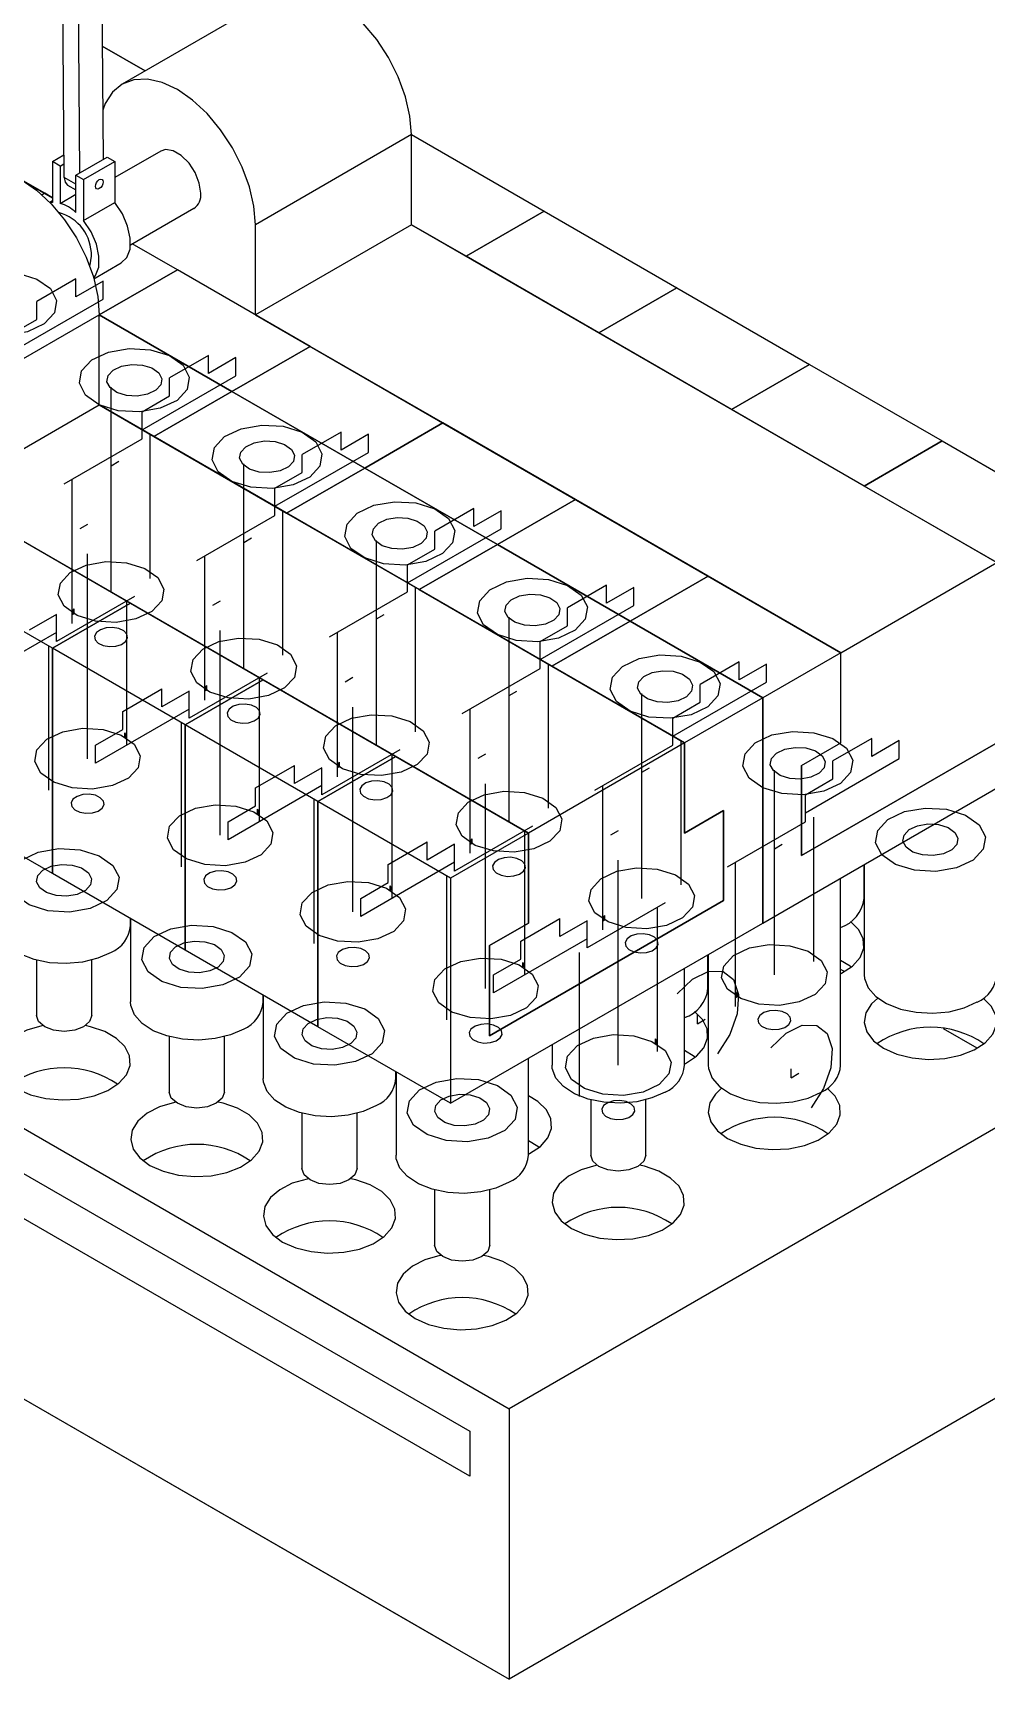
# Model space of a CAD drawing. Header units: millimetres. Extents: x 0 to 1189, y 0 to 841.
# Drawn here: x 1014.6 to 1101, y 435.2 to 584.4 of the extents above; entities that cross this region are included whole.
import ezdxf

# ---------------------------------------------------------------- set-up
doc = ezdxf.new("R2010")
doc.units = ezdxf.units.MM
doc.linetypes.add('CENTERX2', pattern=[20.32, 12.7, -2.54, 2.54, -2.54])

msp = doc.modelspace()

# ---------------------------------------------------------------- linework, layer by layer
at = {"color": 7, "linetype": 'Continuous', "lineweight": 25}
for p, q in [((1017.46, 571.29), (1016.49, 701.37)), ((1020.02, 701.8), (1020.99, 572.93)), ((1018.87, 571.7), (1017.9, 700.55)), ((1036.86, 587.92), (1022.72, 579.76)), ((1020.91, 583.19), (1024.79, 580.95)), ((1024.79, 580.95), (1020.91, 583.19)), ((1048.93, 575.18), (1034.79, 567.01)), ((1048.93, 567.01), (1048.93, 575.18)), ((1048.93, 575.18), (1060.95, 568.24)), ((1016.4, 572.73), (1017.45, 573.33)), ((1016.4, 572.73), (1016.4, 569.03)), ((1017.11, 572.32), (1016.4, 572.73)), ((1018.52, 571.5), (1021.35, 573.14)), ((1019.23, 571.1), (1022.06, 572.73)), ((1021.35, 573.14), (1022.06, 572.73)), ((1026.22, 573.69), (1022.06, 571.29)), ((1022.06, 572.73), (1022.06, 569.03)), ((1017.11, 572.32), (1017.45, 572.52)), ((1017.11, 572.32), (1017.11, 568.95)), ((1018.52, 570.68), (1017.46, 571.29)), ((1018.52, 568.13), (1018.52, 571.5)), ((1018.52, 571.5), (1019.23, 571.1)), ((1013.75, 570.99), (1016.4, 569.46)), ((1015.7, 569.87), (1013.75, 570.99)), ((1015.7, 569.87), (1015.45, 569.73)), ((1015.45, 569.73), (1015.7, 569.87)), ((1016.4, 569.46), (1015.7, 569.87)), ((1017.11, 568.95), (1018.52, 569.77)), ((1017.77, 570.61), (1018.52, 570.18)), ((1019.23, 571.1), (1019.23, 567.39)), ((1016.4, 569.18), (1016.16, 569.04)), ((1016.4, 569.03), (1016.2, 568.99)), ((1019.23, 567.39), (1022.06, 569.03)), ((1023.47, 565.18), (1029.22, 568.5)), ((1034.79, 558.85), (1034.79, 567.01)), ((1048.93, 567.01), (1034.79, 558.85)), ((1048.93, 567.01), (1101.96, 536.4)), ((1053.88, 564.15), (1048.93, 567.01)), ((1060.95, 568.24), (1053.88, 564.15)), ((1053.88, 564.15), (1060.95, 568.24)), ((1060.95, 568.24), (1072.97, 561.3)), ((1027.72, 562.93), (1023.64, 565.28)), ((1065.9, 557.21), (1053.88, 564.15)), ((1020.16, 562.11), (1022.64, 563.55)), ((1020.65, 558.85), (1027.72, 562.93)), ((1027.72, 562.93), (1020.65, 558.85)), ((1039.74, 555.99), (1027.72, 562.93)), ((1065.9, 557.21), (1072.97, 561.3)), ((1072.97, 561.3), (1065.9, 557.21)), ((1072.97, 561.3), (1084.99, 554.36)), ((1006.5, 550.69), (1020.65, 558.85)), ((1020.65, 550.68), (1020.65, 558.85)), ((1032.67, 551.91), (1020.65, 558.85)), ((1020.65, 558.85), (1032.67, 551.91)), ((1034.79, 558.85), (1087.82, 528.23)), ((1077.92, 550.28), (1065.9, 557.21)), ((1039.74, 555.99), (1032.67, 551.91)), ((1032.67, 551.91), (1039.74, 555.99)), ((1051.76, 549.05), (1039.74, 555.99)), ((1084.99, 554.36), (1077.92, 550.28)), ((1077.92, 550.28), (1084.99, 554.36)), ((1084.99, 554.36), (1097.01, 547.42)), ((1025.59, 547.83), (1032.67, 551.91)), ((1032.67, 551.91), (1025.59, 547.83)), ((1044.69, 544.97), (1032.67, 551.91)), ((1032.67, 551.91), (1044.69, 544.97)), ((1006.5, 542.52), (1020.65, 550.68)), ((1073.68, 520.07), (1020.65, 550.68)), ((1020.65, 550.68), (1025.59, 547.83)), ((1044.69, 544.97), (1051.76, 549.05)), ((1051.76, 549.05), (1044.69, 544.97)), ((1063.78, 542.11), (1051.76, 549.05)), ((1089.94, 543.34), (1077.92, 550.28)), ((1025.59, 547.83), (1037.62, 540.89)), ((1097.01, 547.42), (1089.94, 543.34)), ((1089.94, 543.34), (1097.01, 547.42)), ((1097.01, 547.42), (1109.03, 540.48)), ((1044.69, 544.97), (1037.62, 540.89)), ((1037.62, 540.89), (1044.69, 544.97)), ((1056.71, 538.03), (1044.69, 544.97)), ((1044.69, 544.97), (1056.71, 538.03)), ((1101.96, 536.4), (1089.94, 543.34)), ((1059.54, 511.9), (1006.5, 542.52)), ((1063.78, 542.11), (1056.71, 538.03)), ((1056.71, 538.03), (1063.78, 542.11)), ((1075.8, 535.17), (1063.78, 542.11)), ((1037.62, 540.89), (1049.64, 533.95)), ((1011.45, 539.66), (1023.47, 532.72)), ((1049.64, 533.95), (1056.71, 538.03)), ((1056.71, 538.03), (1049.64, 533.95)), ((1068.73, 531.09), (1056.71, 538.03)), ((1056.71, 538.03), (1068.73, 531.09)), ((1016.4, 528.64), (1004.38, 535.58)), ((1087.82, 528.23), (1101.96, 536.4)), ((926.95, 535.26), (1057.77, 459.74)), ((1049.64, 533.95), (1061.66, 527.01)), ((1075.8, 535.17), (1068.73, 531.09)), ((1068.73, 531.09), (1075.8, 535.17)), ((1087.82, 528.23), (1075.8, 535.17)), ((1023.47, 532.72), (1016.4, 528.64)), ((1016.4, 528.64), (1023.47, 532.72)), ((1023.47, 532.72), (1035.49, 525.78)), ((1068.73, 531.09), (1061.66, 527.01)), ((1061.66, 527.01), (1068.73, 531.09)), ((1080.75, 524.15), (1068.73, 531.09)), ((1068.73, 531.09), (1080.75, 524.15)), ((930.49, 529.13), (1054.23, 457.7)), ((1016.4, 528.64), (1016.4, 508.23)), ((1028.42, 521.7), (1016.4, 528.64)), ((1016.4, 508.23), (1016.4, 528.64)), ((1087.82, 528.23), (1080.75, 524.15)), ((1087.82, 520.07), (1087.82, 528.23)), ((1087.82, 520.07), (1087.82, 528.23)), ((1061.66, 527.01), (1073.68, 520.07)), ((1054.23, 453.62), (930.49, 525.05)), ((1028.42, 521.7), (1035.49, 525.78)), ((1035.49, 525.78), (1028.42, 521.7)), ((1035.49, 525.78), (1047.52, 518.84)), ((1080.75, 524.15), (1073.68, 520.07)), ((1080.75, 503.74), (1080.75, 524.15)), ((1080.75, 524.15), (1080.75, 503.74)), ((1084.28, 509.86), (1105.5, 522.11)), ((1105.5, 522.11), (1084.28, 509.86)), ((1028.42, 501.29), (1028.42, 521.7)), ((1040.44, 514.76), (1028.42, 521.7)), ((1028.42, 521.7), (1028.42, 501.29)), ((1073.68, 520.07), (1059.54, 511.9)), ((1073.68, 511.9), (1073.68, 520.07)), ((1073.68, 520.07), (1073.68, 511.9)), ((1080.75, 503.74), (1109.03, 520.07)), ((1084.28, 518.03), (1087.82, 520.07)), ((1084.28, 518.03), (1087.82, 520.07)), ((1047.52, 518.84), (1040.44, 514.76)), ((1040.44, 514.76), (1047.52, 518.84)), ((1047.52, 518.84), (1059.54, 511.9)), ((1084.28, 518.03), (1084.28, 509.86)), ((1084.28, 509.86), (1084.28, 518.03)), ((1016.4, 508.23), (1004.38, 515.17)), ((1040.44, 514.76), (1040.44, 494.35)), ((1052.46, 507.82), (1040.44, 514.76)), ((1040.44, 494.35), (1040.44, 514.76)), ((1077.21, 513.94), (1073.68, 511.9)), ((1073.68, 511.9), (1077.21, 513.94)), ((1077.21, 505.78), (1077.21, 513.94)), ((1077.21, 513.94), (1077.21, 505.78)), ((1059.54, 511.9), (1052.46, 507.82)), ((1059.54, 511.9), (1059.54, 503.74)), ((1059.54, 503.74), (1059.54, 511.9)), ((926.95, 510.76), (1057.77, 435.24)), ((1089.93, 505.98), (1089.93, 509.04)), ((1089.95, 509.05), (1089.95, 499.04)), ((1028.42, 501.29), (1016.4, 508.23)), ((1052.46, 507.82), (1052.46, 487.41)), ((1087.81, 490.88), (1087.81, 507.81)), ((1056, 493.53), (1077.21, 505.78)), ((1077.21, 505.78), (1056, 493.53)), ((1089.95, 506.47), (1089.93, 506.49)), ((1023.46, 503.53), (1023.46, 504.15)), ((1023.48, 504.14), (1023.48, 496.59)), ((1052.46, 487.41), (1080.75, 503.74)), ((1059.54, 503.74), (1056, 501.7)), ((1056, 501.7), (1059.54, 503.74)), ((1040.44, 494.35), (1028.42, 501.29)), ((1056, 501.7), (1056, 493.53)), ((1056, 493.53), (1056, 501.7)), ((1014.96, 500.38), (1014.96, 495.37)), ((1019.96, 495.37), (1019.96, 500.38)), ((1073.67, 490.88), (1073.67, 499.65)), ((1075.79, 497.81), (1075.79, 500.87)), ((1075.81, 500.89), (1075.81, 490.88)), ((1088.17, 499.34), (1087.81, 499.54)), ((1035.48, 496.59), (1035.48, 497.21)), ((1035.5, 497.2), (1035.5, 489.65)), ((1052.46, 487.41), (1040.44, 494.35)), ((1100.19, 492.4), (1097.14, 494.16)), ((1026.98, 493.44), (1026.98, 488.43)), ((1031.98, 488.43), (1031.98, 493.44)), ((1114.34, 492.4), (1057.77, 459.74)), ((1061.67, 492.72), (1061.67, 490.88)), ((1059.53, 482.71), (1059.53, 491.48)), ((1047.5, 489.65), (1047.5, 490.27)), ((1047.53, 490.26), (1047.53, 482.71)), ((1065.17, 487.73), (1065.17, 482.71)), ((1070.17, 482.71), (1070.17, 487.73)), ((1039, 486.5), (1039, 481.49)), ((1044, 481.49), (1044, 486.5)), ((1051.03, 479.56), (1051.03, 474.55)), ((1056.03, 474.55), (1056.03, 479.56)), ((1114.34, 467.9), (1057.77, 435.24)), ((1057.77, 459.74), (1057.77, 435.24)), ((1054.23, 457.7), (1054.23, 453.62))]:
    msp.add_line(p, q, dxfattribs=at)
at = {"color": 7, "linetype": 'Continuous'}
for p, q in [((1018.52, 562.11), (1014.99, 560.07)), ((1018.52, 560.48), (1018.52, 562.11)), ((1021, 561.91), (1018.52, 560.48)), ((1021, 560.27), (1021, 561.91)), ((1012.51, 555.37), (1021, 560.27)), ((1014.99, 558.44), (1014.99, 560.07)), ((1012.51, 557.01), (1014.99, 558.44)), ((1030.54, 555.17), (1027.01, 553.13)), ((1030.54, 553.54), (1030.54, 555.17)), ((1033.02, 554.97), (1030.54, 553.54)), ((1033.02, 553.33), (1033.02, 554.97)), ((1024.53, 548.44), (1033.02, 553.33)), ((1021.71, 533.74), (1021.71, 552.29)), ((1027.01, 551.5), (1027.01, 553.13)), ((1024.53, 550.07), (1027.01, 551.5)), ((1024.53, 548.44), (1024.53, 550.07)), ((1017.46, 543.54), (1024.53, 547.62)), ((1024.53, 547.62), (1024.53, 548.44)), ((1025.24, 548.03), (1025.24, 534.96)), ((1042.57, 548.23), (1039.03, 546.19)), ((1042.57, 546.6), (1042.57, 548.23)), ((1045.04, 548.03), (1042.57, 546.6)), ((1045.04, 546.39), (1045.04, 548.03)), ((1036.55, 541.5), (1045.04, 546.39)), ((1039.03, 544.56), (1039.03, 546.19)), ((1021.71, 545.17), (1022.41, 545.58)), ((1033.73, 526.8), (1033.73, 545.35)), ((1036.55, 543.13), (1039.03, 544.56)), ((1018.17, 543.95), (1018.17, 530.88)), ((1036.55, 541.5), (1036.55, 543.13)), ((1036.55, 540.68), (1036.55, 541.5)), ((1029.48, 536.6), (1036.55, 540.68)), ((1037.26, 541.09), (1037.26, 528.02)), ((1054.59, 541.29), (1051.05, 539.25)), ((1054.59, 539.66), (1054.59, 541.29)), ((1057.06, 541.09), (1054.59, 539.66)), ((1057.06, 539.45), (1057.06, 541.09)), ((1019.58, 539.86), (1018.88, 539.46)), ((1033.73, 538.23), (1034.43, 538.64)), ((1048.58, 534.56), (1057.06, 539.45)), ((1051.05, 537.62), (1051.05, 539.25)), ((1019.58, 518.63), (1019.58, 537.19)), ((1030.19, 537.01), (1030.19, 523.94)), ((1045.75, 519.86), (1045.75, 538.41)), ((1048.58, 536.19), (1051.05, 537.62)), ((1048.58, 534.56), (1048.58, 536.19)), ((1048.58, 533.74), (1048.58, 534.56)), ((1049.28, 534.15), (1049.28, 521.08)), ((1066.61, 534.35), (1063.07, 532.31)), ((1066.61, 532.72), (1066.61, 534.35)), ((1069.08, 534.15), (1066.61, 532.72)), ((1069.08, 532.52), (1069.08, 534.15)), ((1023.83, 533.33), (1016.76, 529.25)), ((1023.12, 532.92), (1023.12, 519.86)), ((1031.61, 532.92), (1030.9, 532.52)), ((1041.5, 529.66), (1048.58, 533.74)), ((1060.6, 527.62), (1069.08, 532.52)), ((1016.76, 531.7), (1014.28, 530.27)), ((1016.76, 530.07), (1016.76, 531.7)), ((1018.33, 532.2), (1018.19, 531.71)), ((1018.19, 531.71), (1018.33, 532.2)), ((1018.19, 531.71), (1018.33, 531.79)), ((1018.33, 531.79), (1018.19, 531.71)), ((1018.33, 531.79), (1018.33, 532.2)), ((1018.33, 532.2), (1018.33, 531.79)), ((1045.75, 531.29), (1046.45, 531.7)), ((1057.77, 512.92), (1057.77, 531.47)), ((1063.07, 530.68), (1063.07, 532.31)), ((1016.76, 530.07), (1008.27, 525.17)), ((1016.76, 529.25), (1016.76, 530.07)), ((1031.61, 511.69), (1031.61, 530.25)), ((1042.21, 530.07), (1042.21, 517)), ((1060.6, 529.25), (1063.07, 530.68)), ((1016.05, 528.84), (1016.05, 515.78)), ((1060.6, 527.62), (1060.6, 529.25)), ((1053.53, 522.72), (1060.6, 526.8)), ((1060.6, 526.8), (1060.6, 527.62)), ((1061.3, 527.21), (1061.3, 514.14)), ((1078.63, 527.41), (1075.09, 525.37)), ((1078.63, 525.78), (1078.63, 527.41)), ((1081.1, 527.21), (1078.63, 525.78)), ((1081.1, 525.58), (1081.1, 527.21)), ((1035.85, 526.39), (1028.78, 522.31)), ((1030.35, 525.26), (1030.21, 524.77)), ((1030.21, 524.77), (1030.35, 525.26)), ((1030.35, 524.85), (1030.35, 525.26)), ((1030.35, 525.26), (1030.35, 524.85)), ((1035.14, 525.98), (1035.14, 512.92)), ((1043.63, 525.98), (1042.92, 525.58)), ((1072.62, 520.68), (1081.1, 525.58)), ((1075.09, 523.74), (1075.09, 525.37)), ((1022.77, 522.92), (1026.3, 524.96)), ((1026.3, 523.33), (1026.3, 524.96)), ((1028.78, 524.76), (1026.3, 523.33)), ((1028.78, 523.13), (1028.78, 524.76)), ((1030.21, 524.77), (1030.35, 524.85)), ((1030.35, 524.85), (1030.21, 524.77)), ((1057.77, 524.35), (1058.48, 524.76)), ((1069.79, 505.98), (1069.79, 524.53)), ((1072.62, 522.31), (1075.09, 523.74)), ((1028.78, 523.13), (1020.29, 518.23)), ((1022.77, 521.29), (1022.77, 522.92)), ((1028.78, 522.31), (1028.78, 523.13)), ((1043.63, 504.76), (1043.63, 523.31)), ((1054.23, 523.13), (1054.23, 510.06)), ((1072.62, 520.68), (1072.62, 522.31)), ((1020.29, 519.86), (1022.77, 521.29)), ((1022.96, 520.99), (1023.1, 520.67)), ((1022.96, 520.59), (1022.96, 520.99)), ((1022.96, 520.99), (1022.96, 520.59)), ((1023.1, 520.67), (1022.96, 520.99)), ((1023.1, 520.67), (1022.96, 520.59)), ((1022.96, 520.59), (1023.1, 520.67)), ((1028.07, 521.9), (1028.07, 508.84)), ((1072.62, 519.86), (1072.62, 520.68)), ((1020.29, 518.23), (1020.29, 519.86)), ((1047.87, 519.45), (1040.8, 515.37)), ((1047.16, 519.04), (1047.16, 505.98)), ((1055.65, 519.05), (1054.94, 518.64)), ((1065.55, 515.78), (1072.62, 519.86)), ((1073.32, 520.27), (1073.32, 507.2)), ((1090.65, 520.47), (1087.11, 518.43)), ((1090.65, 518.84), (1090.65, 520.47)), ((1093.12, 520.27), (1090.65, 518.84)), ((1093.12, 518.64), (1093.12, 520.27)), ((1034.79, 515.98), (1038.32, 518.02)), ((1038.32, 516.39), (1038.32, 518.02)), ((1040.8, 517.82), (1038.32, 516.39)), ((1040.8, 516.19), (1040.8, 517.82)), ((1042.37, 518.32), (1042.23, 517.83)), ((1042.23, 517.83), (1042.37, 518.32)), ((1042.23, 517.83), (1042.37, 517.91)), ((1042.37, 517.91), (1042.23, 517.83)), ((1042.37, 517.91), (1042.37, 518.32)), ((1042.37, 518.32), (1042.37, 517.91)), ((1069.79, 517.41), (1070.5, 517.82)), ((1081.81, 499.04), (1081.81, 517.59)), ((1084.64, 513.74), (1093.12, 518.64)), ((1087.11, 516.8), (1087.11, 518.43)), ((1040.8, 516.19), (1032.31, 511.29)), ((1040.8, 515.37), (1040.8, 516.19)), ((1055.65, 497.82), (1055.65, 516.37)), ((1066.25, 516.19), (1066.25, 503.12)), ((1084.64, 515.37), (1087.11, 516.8)), ((1034.79, 514.35), (1034.79, 515.98)), ((1040.09, 514.96), (1040.09, 501.9)), ((1084.64, 513.74), (1084.64, 515.37)), ((1032.31, 512.92), (1034.79, 514.35)), ((1034.98, 514.05), (1035.13, 513.73)), ((1034.98, 513.65), (1034.98, 514.05)), ((1034.98, 514.05), (1034.98, 513.65)), ((1035.13, 513.73), (1034.98, 514.05)), ((1035.13, 513.73), (1034.98, 513.65)), ((1034.98, 513.65), (1035.13, 513.73)), ((1084.64, 512.92), (1084.64, 513.74)), ((1085.35, 513.33), (1085.35, 500.27)), ((1032.31, 511.29), (1032.31, 512.92)), ((1059.89, 512.51), (1052.82, 508.43)), ((1059.18, 512.11), (1059.18, 499.04)), ((1067.67, 512.11), (1066.96, 511.7)), ((1077.57, 508.84), (1084.64, 512.92)), ((926.95, 510.76), (1052.46, 438.31)), ((1046.81, 509.04), (1050.34, 511.09)), ((1050.34, 509.45), (1050.34, 511.09)), ((1052.82, 510.88), (1050.34, 509.45)), ((1052.82, 509.25), (1052.82, 510.88)), ((1054.39, 511.38), (1054.25, 510.89)), ((1054.25, 510.89), (1054.39, 511.38)), ((1054.25, 510.89), (1054.39, 510.97)), ((1054.39, 510.97), (1054.25, 510.89)), ((1054.39, 510.97), (1054.39, 511.38)), ((1054.39, 511.38), (1054.39, 510.97)), ((1081.81, 510.47), (1082.52, 510.88)), ((1052.82, 509.25), (1044.33, 504.35)), ((1046.81, 507.41), (1046.81, 509.04)), ((1052.82, 508.43), (1052.82, 509.25)), ((1067.67, 490.88), (1067.67, 509.43)), ((1078.27, 509.25), (1078.27, 496.18)), ((1044.33, 505.98), (1046.81, 507.41)), ((1047.01, 507.11), (1047.15, 506.79)), ((1047.01, 506.71), (1047.01, 507.11)), ((1047.01, 507.11), (1047.01, 506.71)), ((1047.15, 506.79), (1047.01, 507.11)), ((1052.11, 508.02), (1052.11, 494.96)), ((1044.33, 504.35), (1044.33, 505.98)), ((1047.15, 506.79), (1047.01, 506.71)), ((1047.01, 506.71), (1047.15, 506.79)), ((1058.83, 502.1), (1062.36, 504.15)), ((1062.36, 502.51), (1062.36, 504.15)), ((1071.91, 505.57), (1064.84, 501.49)), ((1066.41, 504.44), (1066.27, 503.95)), ((1066.27, 503.95), (1066.41, 504.44)), ((1066.41, 504.03), (1066.41, 504.44)), ((1066.41, 504.44), (1066.41, 504.03)), ((1071.2, 505.17), (1071.2, 492.1)), ((1064.84, 503.94), (1062.36, 502.51)), ((1064.84, 502.31), (1064.84, 503.94)), ((1066.27, 503.95), (1066.41, 504.03)), ((1066.41, 504.03), (1066.27, 503.95)), ((1064.84, 502.31), (1056.35, 497.41)), ((1058.83, 500.47), (1058.83, 502.1)), ((1064.84, 501.49), (1064.84, 502.31)), ((1056.35, 499.04), (1058.83, 500.47)), ((1059.03, 500.17), (1059.17, 499.85)), ((1059.03, 499.77), (1059.03, 500.17)), ((1059.03, 500.17), (1059.03, 499.77)), ((1059.17, 499.85), (1059.03, 500.17)), ((1059.17, 499.85), (1059.03, 499.77)), ((1059.03, 499.77), (1059.17, 499.85)), ((1064.13, 501.08), (1064.13, 488.02)), ((1056.35, 497.41), (1056.35, 499.04)), ((1078.43, 497.5), (1078.29, 497.01)), ((1078.29, 497.01), (1078.43, 497.5)), ((1078.29, 497.01), (1078.43, 497.09)), ((1078.43, 497.09), (1078.29, 497.01)), ((1078.43, 497.09), (1078.43, 497.5)), ((1078.43, 497.5), (1078.43, 497.09)), ((1071.05, 493.24), (1071.19, 492.91)), ((1071.05, 492.83), (1071.05, 493.24)), ((1071.05, 493.24), (1071.05, 492.83)), ((1071.19, 492.91), (1071.05, 493.24)), ((1071.19, 492.91), (1071.05, 492.83)), ((1071.05, 492.83), (1071.19, 492.91))]:
    msp.add_line(p, q, dxfattribs=at)
at = {"color": 7, "linetype": 'CENTERX2'}
for p, q in [((1074.84, 494.62), (1074.84, 495.44)), ((1074.84, 494.62), (1075.54, 495.03)), ((1083.32, 489.72), (1083.32, 490.54)), ((1083.32, 489.72), (1084.03, 490.13))]:
    msp.add_line(p, q, dxfattribs=at)
at = {"color": 7, "linetype": 'Continuous', "lineweight": 25, "flags": 128}
for points in [[(1048.93, 575.18), (1048.79, 576.85), (1048.39, 578.61), (1047.74, 580.4), (1046.86, 582.15), (1045.79, 583.78), (1044.56, 585.24), (1043.24, 586.47), (1041.86, 587.42), (1040.48, 588.06), (1039.15, 588.37), (1037.93, 588.32), (1036.86, 587.92)], [(1034.79, 567.01), (1034.65, 568.68), (1034.25, 570.45), (1033.6, 572.24), (1032.72, 573.98), (1031.64, 575.62), (1030.42, 577.08), (1029.1, 578.31), (1027.72, 579.26), (1026.34, 579.9), (1025.01, 580.2), (1023.79, 580.15), (1022.72, 579.76), (1021.84, 579.03), (1021.18, 577.99), (1020.96, 577.39)], [(1029.84, 569.87), (1029.71, 570.78), (1029.34, 571.73), (1028.78, 572.6), (1028.08, 573.29), (1027.35, 573.72), (1026.66, 573.83), (1026.22, 573.69)], [(1008.57, 571.59), (1009.65, 571.99), (1010.87, 572.04), (1012.19, 571.74), (1013.57, 571.1), (1014.95, 570.14), (1016.28, 568.91), (1017.5, 567.45), (1018.57, 565.82), (1019.45, 564.07), (1020.11, 562.28), (1020.51, 560.52), (1020.65, 558.85)], [(1017.46, 571.29), (1017.55, 570.87), (1017.77, 570.61)], [(1020.29, 570.48), (1020.32, 570.66), (1020.4, 570.83), (1020.51, 570.99), (1020.65, 571.1), (1020.78, 571.14), (1020.9, 571.12), (1020.97, 571.03), (1021, 570.89), (1020.97, 570.72), (1020.9, 570.54), (1020.78, 570.39), (1020.65, 570.28), (1020.51, 570.23), (1020.4, 570.25), (1020.32, 570.34), (1020.29, 570.48)], [(1022.64, 563.55), (1023.14, 564.03), (1023.43, 564.81), (1023.45, 565.79), (1023.21, 566.89), (1022.74, 568.01), (1022.06, 569.03)], [(1020.14, 562.18), (1020.31, 562.4), (1020.6, 563.18), (1020.62, 564.16), (1020.39, 565.26), (1019.91, 566.37), (1019.23, 567.39)], [(1019.77, 563.29), (1019.81, 563.39), (1019.94, 564.16)], [(1021.71, 501.08), (1020.52, 500.55), (1019.14, 500.2), (1017.65, 500.07), (1016.15, 500.15), (1014.74, 500.44), (1013.5, 500.93), (1012.5, 501.58), (1011.82, 502.36), (1011.49, 503.2), (1011.46, 503.53)], [(1087.81, 499.14), (1087.9, 499.19), (1088.89, 499.84), (1089.58, 500.61), (1089.9, 501.46), (1089.86, 502.33), (1089.44, 503.16), (1088.71, 503.88)], [(1088.78, 499.74), (1088.67, 499.83), (1087.81, 500.35)], [(1089.95, 499.04), (1089.98, 498.71), (1090.31, 497.87), (1090.99, 497.09), (1091.98, 496.44), (1093.23, 495.95), (1094.64, 495.66), (1096.14, 495.58), (1097.63, 495.71), (1099.01, 496.06), (1100.19, 496.59)], [(1091.18, 496.94), (1090.61, 496.42), (1090.1, 495.6), (1089.95, 494.74), (1090.19, 493.88), (1090.79, 493.08), (1091.71, 492.4)], [(1091.71, 492.4), (1092.9, 491.86), (1094.28, 491.52), (1095.76, 491.38), (1097.26, 491.47), (1098.68, 491.76), (1099.92, 492.25), (1100.91, 492.9), (1101.6, 493.67), (1101.93, 494.52), (1101.88, 495.39), (1101.46, 496.22), (1100.73, 496.94)], [(1019.23, 494.34), (1018.42, 494.03), (1017.46, 493.92), (1016.51, 494.03), (1015.7, 494.34), (1015.15, 494.81), (1014.96, 495.37)], [(1019.96, 495.37), (1019.77, 494.81), (1019.23, 494.34)], [(1033.73, 494.14), (1032.54, 493.61), (1031.16, 493.27), (1029.67, 493.13), (1028.18, 493.21), (1026.76, 493.51), (1025.52, 493.99), (1024.52, 494.64), (1023.84, 495.42), (1023.51, 496.27), (1023.48, 496.59)], [(1073.67, 490.98), (1073.76, 491.02), (1074.75, 491.67), (1075.43, 492.45), (1075.76, 493.3), (1075.72, 494.16), (1075.3, 495), (1074.56, 495.72)], [(1015.53, 494.45), (1015.43, 494.43), (1014.09, 494.04), (1012.96, 493.46), (1012.12, 492.74), (1011.61, 491.93), (1011.47, 491.06), (1011.7, 490.21), (1012.3, 489.41), (1013.22, 488.72)], [(1013.22, 488.72), (1014.41, 488.19), (1015.79, 487.85), (1017.27, 487.71), (1018.77, 487.79), (1020.19, 488.09), (1021.43, 488.57), (1022.43, 489.22), (1023.11, 490), (1023.44, 490.85), (1023.39, 491.71), (1022.97, 492.55), (1022.2, 493.29), (1021.14, 493.91), (1019.85, 494.35), (1019.4, 494.45)], [(1071.91, 488.43), (1070.72, 487.9), (1069.34, 487.55), (1067.86, 487.41), (1066.36, 487.5), (1064.94, 487.79), (1063.7, 488.28), (1062.71, 488.93), (1062.02, 489.7), (1061.69, 490.55), (1061.67, 490.88)], [(1074.64, 491.58), (1074.53, 491.66), (1073.67, 492.18)], [(1075.81, 490.88), (1075.84, 490.55), (1076.16, 489.7), (1076.85, 488.93), (1077.84, 488.28), (1079.09, 487.79), (1080.5, 487.49), (1082, 487.41), (1083.48, 487.55), (1084.86, 487.89), (1086.05, 488.43)], [(1045.75, 487.2), (1044.56, 486.67), (1043.18, 486.33), (1041.69, 486.19), (1040.2, 486.27), (1038.78, 486.57), (1037.54, 487.05), (1036.54, 487.7), (1035.86, 488.48), (1035.53, 489.33), (1035.5, 489.65)], [(1031.25, 487.41), (1030.44, 487.09), (1029.48, 486.98), (1028.53, 487.09), (1027.72, 487.41), (1027.17, 487.87), (1026.98, 488.43)], [(1031.98, 488.43), (1031.79, 487.87), (1031.25, 487.41)], [(1059.53, 482.81), (1059.61, 482.86), (1060.61, 483.51), (1061.29, 484.28), (1061.62, 485.13), (1061.57, 486), (1061.15, 486.83), (1060.39, 487.58), (1059.53, 488.1)], [(1077.03, 488.78), (1076.46, 488.25), (1075.95, 487.44), (1075.81, 486.57), (1076.05, 485.72), (1076.65, 484.92), (1077.57, 484.23)], [(1077.57, 484.23), (1078.76, 483.7), (1080.14, 483.36), (1081.62, 483.22), (1083.12, 483.3), (1084.53, 483.6), (1085.78, 484.08), (1086.77, 484.73), (1087.46, 485.51), (1087.78, 486.36), (1087.74, 487.22), (1087.32, 488.06), (1086.59, 488.78)], [(1027.55, 487.51), (1027.45, 487.49), (1026.11, 487.1), (1024.98, 486.52), (1024.14, 485.8), (1023.63, 484.99), (1023.49, 484.12), (1023.72, 483.27), (1024.32, 482.47), (1025.24, 481.78)], [(1025.24, 481.78), (1026.43, 481.25), (1027.81, 480.91), (1029.3, 480.77), (1030.79, 480.85), (1032.21, 481.15), (1033.45, 481.63), (1034.45, 482.29), (1035.13, 483.06), (1035.46, 483.91), (1035.41, 484.77), (1034.99, 485.61), (1034.22, 486.36), (1033.16, 486.97), (1031.87, 487.41), (1031.42, 487.51)], [(1060.49, 483.42), (1060.39, 483.5), (1059.53, 484.02)], [(1057.77, 480.26), (1056.58, 479.73), (1055.2, 479.39), (1053.71, 479.25), (1052.22, 479.33), (1050.8, 479.63), (1049.56, 480.11), (1048.56, 480.77), (1047.88, 481.54), (1047.55, 482.39), (1047.53, 482.71)], [(1065.73, 481.8), (1065.64, 481.78), (1064.3, 481.38), (1063.17, 480.81), (1062.32, 480.09), (1061.81, 479.27), (1061.67, 478.41), (1061.91, 477.55), (1062.5, 476.75), (1063.43, 476.07)], [(1063.43, 476.07), (1064.61, 475.54), (1065.99, 475.19), (1067.48, 475.06), (1068.98, 475.14), (1070.39, 475.43), (1071.64, 475.92), (1072.63, 476.57), (1073.31, 477.34), (1073.64, 478.19), (1073.59, 479.06), (1073.17, 479.89), (1072.41, 480.64), (1071.35, 481.25), (1070.05, 481.7), (1069.6, 481.8)], [(1069.44, 481.69), (1068.62, 481.38), (1067.67, 481.27), (1066.71, 481.38), (1065.9, 481.69), (1065.36, 482.16), (1065.17, 482.71)], [(1070.17, 482.71), (1069.98, 482.16), (1069.44, 481.69)], [(1039.57, 480.57), (1039.47, 480.55), (1038.13, 480.16), (1037, 479.58), (1036.16, 478.87), (1035.65, 478.05), (1035.51, 477.18), (1035.74, 476.33), (1036.34, 475.53), (1037.26, 474.84)], [(1037.26, 474.84), (1038.45, 474.31), (1039.83, 473.97), (1041.32, 473.83), (1042.81, 473.91), (1044.23, 474.21), (1045.47, 474.69), (1046.47, 475.35), (1047.15, 476.12), (1047.48, 476.97), (1047.43, 477.83), (1047.01, 478.67), (1046.25, 479.42), (1045.18, 480.03), (1043.89, 480.47), (1043.44, 480.57)], [(1043.27, 480.47), (1042.46, 480.15), (1041.5, 480.04), (1040.55, 480.15), (1039.74, 480.47), (1039.2, 480.93), (1039, 481.49)], [(1044, 481.49), (1043.81, 480.93), (1043.27, 480.47)], [(1055.29, 473.53), (1054.48, 473.21), (1053.53, 473.1), (1052.57, 473.21), (1051.76, 473.53), (1051.22, 473.99), (1051.03, 474.55)], [(1056.03, 474.55), (1055.84, 473.99), (1055.29, 473.53)], [(1051.59, 473.63), (1051.49, 473.61), (1050.15, 473.22), (1049.02, 472.64), (1048.18, 471.93), (1047.67, 471.11), (1047.53, 470.24), (1047.76, 469.39), (1048.36, 468.59), (1049.28, 467.9)], [(1049.28, 467.9), (1050.47, 467.37), (1051.85, 467.03), (1053.34, 466.89), (1054.83, 466.97), (1056.25, 467.27), (1057.49, 467.76), (1058.49, 468.41), (1059.17, 469.18), (1059.5, 470.03), (1059.45, 470.9), (1059.03, 471.73), (1058.27, 472.48), (1057.2, 473.09), (1055.91, 473.53), (1055.46, 473.63)]]:
    msp.add_lwpolyline(points, dxfattribs=at)
at = {"color": 7, "linetype": 'Continuous', "flags": 128}
for points in [[(1016.22, 561.22), (1016.78, 560.14), (1016.59, 559.02), (1015.66, 558.03), (1014.15, 557.32), (1012.29, 556.99), (1010.34, 557.1), (1008.63, 557.64), (1007.39, 558.51), (1006.83, 559.59), (1007.02, 560.71), (1007.95, 561.7), (1009.46, 562.41), (1011.33, 562.74), (1013.27, 562.62), (1014.99, 562.09), (1016.22, 561.22)], [(1028.24, 554.28), (1028.8, 553.2), (1028.61, 552.08), (1027.69, 551.09), (1026.17, 550.38), (1024.31, 550.05), (1022.37, 550.16), (1020.65, 550.7), (1019.41, 551.57), (1018.85, 552.65), (1019.05, 553.77), (1019.97, 554.76), (1021.48, 555.47), (1023.35, 555.8), (1025.29, 555.68), (1027.01, 555.15), (1028.24, 554.28)], [(1026.03, 553.6), (1026.32, 553.06), (1026.22, 552.5), (1025.76, 552.01), (1025, 551.65), (1024.07, 551.49), (1023.1, 551.54), (1022.24, 551.81), (1021.62, 552.25), (1021.34, 552.79), (1021.44, 553.35), (1021.9, 553.84), (1022.65, 554.2), (1023.59, 554.36), (1024.56, 554.3), (1025.42, 554.04), (1026.03, 553.6)], [(1026.03, 553.6), (1026.32, 553.06), (1026.22, 552.5), (1025.76, 552.01), (1025, 551.65), (1024.07, 551.49), (1023.1, 551.54), (1022.24, 551.81), (1021.62, 552.25), (1021.34, 552.79), (1021.44, 553.35), (1021.9, 553.84), (1022.65, 554.2), (1023.59, 554.36), (1024.56, 554.3), (1025.42, 554.04), (1026.03, 553.6)], [(1026.03, 553.6), (1026.32, 553.06), (1026.22, 552.5), (1025.76, 552.01), (1025, 551.65), (1024.07, 551.49), (1023.1, 551.54), (1022.24, 551.81), (1021.62, 552.25), (1021.34, 552.79), (1021.44, 553.35), (1021.9, 553.84), (1022.65, 554.2), (1023.59, 554.36), (1024.56, 554.3), (1025.42, 554.04), (1026.03, 553.6)], [(1040.26, 547.34), (1040.82, 546.26), (1040.63, 545.14), (1039.71, 544.15), (1038.2, 543.44), (1036.33, 543.11), (1034.39, 543.22), (1032.67, 543.76), (1031.43, 544.63), (1030.87, 545.71), (1031.07, 546.83), (1031.99, 547.82), (1033.5, 548.53), (1035.37, 548.86), (1037.31, 548.75), (1039.03, 548.21), (1040.26, 547.34)], [(1038.06, 546.66), (1038.34, 546.12), (1038.24, 545.56), (1037.78, 545.07), (1037.02, 544.71), (1036.09, 544.55), (1035.12, 544.6), (1034.26, 544.87), (1033.64, 545.31), (1033.36, 545.85), (1033.46, 546.41), (1033.92, 546.9), (1034.67, 547.26), (1035.61, 547.42), (1036.58, 547.36), (1037.44, 547.1), (1038.06, 546.66)], [(1038.06, 546.66), (1038.34, 546.12), (1038.24, 545.56), (1037.78, 545.07), (1037.02, 544.71), (1036.09, 544.55), (1035.12, 544.6), (1034.26, 544.87), (1033.64, 545.31), (1033.36, 545.85), (1033.46, 546.41), (1033.92, 546.9), (1034.67, 547.26), (1035.61, 547.42), (1036.58, 547.36), (1037.44, 547.1), (1038.06, 546.66)], [(1038.06, 546.66), (1038.34, 546.12), (1038.24, 545.56), (1037.78, 545.07), (1037.02, 544.71), (1036.09, 544.55), (1035.12, 544.6), (1034.26, 544.87), (1033.64, 545.31), (1033.36, 545.85), (1033.46, 546.41), (1033.92, 546.9), (1034.67, 547.26), (1035.61, 547.42), (1036.58, 547.36), (1037.44, 547.1), (1038.06, 546.66)], [(1052.28, 540.4), (1052.85, 539.32), (1052.65, 538.2), (1051.73, 537.21), (1050.22, 536.5), (1048.35, 536.17), (1046.41, 536.28), (1044.69, 536.82), (1043.45, 537.69), (1042.89, 538.77), (1043.09, 539.89), (1044.01, 540.88), (1045.52, 541.59), (1047.39, 541.92), (1049.33, 541.81), (1051.05, 541.27), (1052.28, 540.4)], [(1050.08, 539.72), (1050.36, 539.18), (1050.26, 538.62), (1049.8, 538.13), (1049.04, 537.77), (1048.11, 537.61), (1047.14, 537.67), (1046.28, 537.93), (1045.66, 538.37), (1045.38, 538.91), (1045.48, 539.47), (1045.94, 539.96), (1046.69, 540.32), (1047.63, 540.48), (1048.6, 540.43), (1049.46, 540.16), (1050.08, 539.72)], [(1050.08, 539.72), (1050.36, 539.18), (1050.26, 538.62), (1049.8, 538.13), (1049.04, 537.77), (1048.11, 537.61), (1047.14, 537.67), (1046.28, 537.93), (1045.66, 538.37), (1045.38, 538.91), (1045.48, 539.47), (1045.94, 539.96), (1046.69, 540.32), (1047.63, 540.48), (1048.6, 540.43), (1049.46, 540.16), (1050.08, 539.72)], [(1050.08, 539.72), (1050.36, 539.18), (1050.26, 538.62), (1049.8, 538.13), (1049.04, 537.77), (1048.11, 537.61), (1047.14, 537.67), (1046.28, 537.93), (1045.66, 538.37), (1045.38, 538.91), (1045.48, 539.47), (1045.94, 539.96), (1046.69, 540.32), (1047.63, 540.48), (1048.6, 540.43), (1049.46, 540.16), (1050.08, 539.72)], [(1025.94, 535.04), (1026.48, 534), (1026.3, 532.93), (1025.41, 531.98), (1023.96, 531.29), (1022.17, 530.98), (1020.3, 531.09), (1018.65, 531.6), (1017.47, 532.44), (1016.93, 533.47), (1017.12, 534.55), (1018, 535.5), (1019.45, 536.18), (1021.25, 536.5), (1023.11, 536.39), (1024.76, 535.88), (1025.94, 535.04)], [(1064.3, 533.46), (1064.87, 532.38), (1064.67, 531.26), (1063.75, 530.27), (1062.24, 529.56), (1060.37, 529.23), (1058.43, 529.35), (1056.71, 529.88), (1055.47, 530.75), (1054.91, 531.83), (1055.11, 532.95), (1056.03, 533.94), (1057.54, 534.65), (1059.41, 534.98), (1061.35, 534.87), (1063.07, 534.33), (1064.3, 533.46)], [(1062.1, 532.78), (1062.38, 532.24), (1062.28, 531.68), (1061.82, 531.19), (1061.06, 530.83), (1060.13, 530.67), (1059.16, 530.73), (1058.3, 530.99), (1057.68, 531.43), (1057.4, 531.97), (1057.5, 532.53), (1057.96, 533.02), (1058.72, 533.38), (1059.65, 533.54), (1060.62, 533.49), (1061.48, 533.22), (1062.1, 532.78)], [(1062.1, 532.78), (1062.38, 532.24), (1062.28, 531.68), (1061.82, 531.19), (1061.06, 530.83), (1060.13, 530.67), (1059.16, 530.73), (1058.3, 530.99), (1057.68, 531.43), (1057.4, 531.97), (1057.5, 532.53), (1057.96, 533.02), (1058.72, 533.38), (1059.65, 533.54), (1060.62, 533.49), (1061.48, 533.22), (1062.1, 532.78)], [(1062.1, 532.78), (1062.38, 532.24), (1062.28, 531.68), (1061.82, 531.19), (1061.06, 530.83), (1060.13, 530.67), (1059.16, 530.73), (1058.3, 530.99), (1057.68, 531.43), (1057.4, 531.97), (1057.5, 532.53), (1057.96, 533.02), (1058.72, 533.38), (1059.65, 533.54), (1060.62, 533.49), (1061.48, 533.22), (1062.1, 532.78)], [(1022.41, 530.42), (1021.85, 530.52), (1021.27, 530.48), (1020.75, 530.32), (1020.38, 530.06), (1020.21, 529.74), (1020.27, 529.4), (1020.55, 529.1), (1021, 528.89), (1021.56, 528.79), (1022.14, 528.83), (1022.66, 528.99), (1023.03, 529.25), (1023.2, 529.57), (1023.14, 529.91), (1022.86, 530.21), (1022.41, 530.42)], [(1037.96, 528.1), (1038.5, 527.06), (1038.32, 525.99), (1037.43, 525.04), (1035.98, 524.35), (1034.19, 524.04), (1032.32, 524.15), (1030.67, 524.66), (1029.49, 525.5), (1028.95, 526.53), (1029.14, 527.61), (1030.02, 528.56), (1031.47, 529.25), (1033.27, 529.56), (1035.13, 529.45), (1036.78, 528.94), (1037.96, 528.1)], [(1076.33, 526.52), (1076.89, 525.44), (1076.69, 524.32), (1075.77, 523.33), (1074.26, 522.62), (1072.39, 522.29), (1070.45, 522.41), (1068.73, 522.94), (1067.5, 523.81), (1066.93, 524.89), (1067.13, 526.01), (1068.05, 527), (1069.56, 527.71), (1071.43, 528.04), (1073.37, 527.93), (1075.09, 527.39), (1076.33, 526.52)], [(1074.12, 525.84), (1074.4, 525.3), (1074.3, 524.74), (1073.84, 524.25), (1073.08, 523.89), (1072.15, 523.73), (1071.18, 523.79), (1070.32, 524.05), (1069.7, 524.49), (1069.42, 525.03), (1069.52, 525.59), (1069.98, 526.08), (1070.74, 526.44), (1071.67, 526.6), (1072.64, 526.55), (1073.5, 526.28), (1074.12, 525.84)], [(1074.12, 525.84), (1074.4, 525.3), (1074.3, 524.74), (1073.84, 524.25), (1073.08, 523.89), (1072.15, 523.73), (1071.18, 523.79), (1070.32, 524.05), (1069.7, 524.49), (1069.42, 525.03), (1069.52, 525.59), (1069.98, 526.08), (1070.74, 526.44), (1071.67, 526.6), (1072.64, 526.55), (1073.5, 526.28), (1074.12, 525.84)], [(1074.12, 525.84), (1074.4, 525.3), (1074.3, 524.74), (1073.84, 524.25), (1073.08, 523.89), (1072.15, 523.73), (1071.18, 523.79), (1070.32, 524.05), (1069.7, 524.49), (1069.42, 525.03), (1069.52, 525.59), (1069.98, 526.08), (1070.74, 526.44), (1071.67, 526.6), (1072.64, 526.55), (1073.5, 526.28), (1074.12, 525.84)], [(1034.43, 523.48), (1033.87, 523.58), (1033.29, 523.54), (1032.77, 523.38), (1032.4, 523.12), (1032.23, 522.8), (1032.29, 522.46), (1032.57, 522.16), (1033.02, 521.95), (1033.58, 521.85), (1034.17, 521.89), (1034.68, 522.05), (1035.05, 522.31), (1035.22, 522.63), (1035.16, 522.97), (1034.88, 523.27), (1034.43, 523.48)], [(1049.99, 521.16), (1050.53, 520.12), (1050.34, 519.05), (1049.45, 518.1), (1048, 517.41), (1046.21, 517.1), (1044.34, 517.21), (1042.69, 517.72), (1041.51, 518.56), (1040.97, 519.59), (1041.16, 520.67), (1042.04, 521.62), (1043.49, 522.31), (1045.29, 522.62), (1047.15, 522.51), (1048.8, 522), (1049.99, 521.16)], [(1015.35, 517.33), (1014.81, 518.37), (1014.99, 519.44), (1015.88, 520.4), (1017.33, 521.08), (1019.12, 521.39), (1020.99, 521.28), (1022.64, 520.77), (1023.82, 519.94), (1024.36, 518.9), (1024.17, 517.82), (1023.29, 516.87), (1021.84, 516.19), (1020.04, 515.88), (1018.18, 515.98), (1016.53, 516.5), (1015.35, 517.33)], [(1088.35, 519.58), (1088.91, 518.5), (1088.71, 517.38), (1087.79, 516.39), (1086.28, 515.68), (1084.41, 515.35), (1082.47, 515.47), (1080.75, 516), (1079.52, 516.87), (1078.95, 517.95), (1079.15, 519.07), (1080.07, 520.06), (1081.58, 520.78), (1083.45, 521.1), (1085.39, 520.99), (1087.11, 520.45), (1088.35, 519.58)], [(1086.14, 518.9), (1086.42, 518.37), (1086.32, 517.8), (1085.86, 517.31), (1085.1, 516.95), (1084.17, 516.79), (1083.2, 516.85), (1082.34, 517.11), (1081.72, 517.55), (1081.44, 518.09), (1081.54, 518.65), (1082, 519.14), (1082.76, 519.5), (1083.69, 519.66), (1084.66, 519.61), (1085.52, 519.34), (1086.14, 518.9)], [(1086.14, 518.9), (1086.42, 518.37), (1086.32, 517.8), (1085.86, 517.31), (1085.1, 516.95), (1084.17, 516.79), (1083.2, 516.85), (1082.34, 517.11), (1081.72, 517.55), (1081.44, 518.09), (1081.54, 518.65), (1082, 519.14), (1082.76, 519.5), (1083.69, 519.66), (1084.66, 519.61), (1085.52, 519.34), (1086.14, 518.9)], [(1086.14, 518.9), (1086.42, 518.37), (1086.32, 517.8), (1085.86, 517.31), (1085.1, 516.95), (1084.17, 516.79), (1083.2, 516.85), (1082.34, 517.11), (1081.72, 517.55), (1081.44, 518.09), (1081.54, 518.65), (1082, 519.14), (1082.76, 519.5), (1083.69, 519.66), (1084.66, 519.61), (1085.52, 519.34), (1086.14, 518.9)], [(1046.45, 516.54), (1045.89, 516.64), (1045.31, 516.6), (1044.79, 516.44), (1044.42, 516.18), (1044.25, 515.86), (1044.31, 515.52), (1044.59, 515.23), (1045.04, 515.01), (1045.6, 514.91), (1046.19, 514.95), (1046.7, 515.11), (1047.07, 515.37), (1047.24, 515.69), (1047.18, 516.03), (1046.9, 516.33), (1046.45, 516.54)], [(1018.88, 513.79), (1019.44, 513.69), (1020.02, 513.72), (1020.54, 513.88), (1020.91, 514.15), (1021.08, 514.47), (1021.02, 514.8), (1020.74, 515.1), (1020.29, 515.32), (1019.73, 515.41), (1019.15, 515.38), (1018.63, 515.22), (1018.26, 514.96), (1018.09, 514.63), (1018.15, 514.3), (1018.43, 514), (1018.88, 513.79)], [(1062.01, 514.22), (1062.55, 513.19), (1062.36, 512.11), (1061.47, 511.16), (1060.02, 510.47), (1058.23, 510.16), (1056.36, 510.27), (1054.71, 510.78), (1053.53, 511.62), (1052.99, 512.65), (1053.18, 513.73), (1054.06, 514.68), (1055.51, 515.37), (1057.31, 515.68), (1059.17, 515.57), (1060.82, 515.06), (1062.01, 514.22)], [(1027.37, 510.39), (1026.83, 511.43), (1027.01, 512.51), (1027.9, 513.46), (1029.35, 514.14), (1031.15, 514.45), (1033.01, 514.34), (1034.66, 513.83), (1035.84, 513), (1036.38, 511.96), (1036.2, 510.88), (1035.31, 509.93), (1033.86, 509.25), (1032.07, 508.94), (1030.2, 509.05), (1028.55, 509.56), (1027.37, 510.39)], [(1100.37, 512.64), (1100.93, 511.56), (1100.73, 510.44), (1099.81, 509.45), (1098.3, 508.74), (1096.43, 508.41), (1094.49, 508.53), (1092.77, 509.06), (1091.54, 509.93), (1090.97, 511.01), (1091.17, 512.13), (1092.09, 513.12), (1093.6, 513.84), (1095.47, 514.16), (1097.41, 514.05), (1099.13, 513.51), (1100.37, 512.64)], [(1098.16, 511.96), (1098.44, 511.43), (1098.34, 510.87), (1097.88, 510.37), (1097.13, 510.01), (1096.19, 509.85), (1095.22, 509.91), (1094.36, 510.17), (1093.74, 510.61), (1093.46, 511.15), (1093.56, 511.71), (1094.02, 512.21), (1094.78, 512.56), (1095.71, 512.72), (1096.68, 512.67), (1097.54, 512.4), (1098.16, 511.96)], [(1098.16, 511.96), (1098.44, 511.43), (1098.34, 510.87), (1097.88, 510.37), (1097.13, 510.01), (1096.19, 509.85), (1095.22, 509.91), (1094.36, 510.17), (1093.74, 510.61), (1093.46, 511.15), (1093.56, 511.71), (1094.02, 512.21), (1094.78, 512.56), (1095.71, 512.72), (1096.68, 512.67), (1097.54, 512.4), (1098.16, 511.96)], [(1098.16, 511.96), (1098.44, 511.43), (1098.34, 510.87), (1097.88, 510.37), (1097.13, 510.01), (1096.19, 509.85), (1095.22, 509.91), (1094.36, 510.17), (1093.74, 510.61), (1093.46, 511.15), (1093.56, 511.71), (1094.02, 512.21), (1094.78, 512.56), (1095.71, 512.72), (1096.68, 512.67), (1097.54, 512.4), (1098.16, 511.96)], [(1013.05, 506.26), (1012.49, 507.34), (1012.68, 508.46), (1013.6, 509.45), (1015.12, 510.16), (1016.98, 510.49), (1018.92, 510.37), (1020.64, 509.84), (1021.88, 508.97), (1022.44, 507.89), (1022.24, 506.77), (1021.32, 505.78), (1019.81, 505.06), (1017.94, 504.74), (1016, 504.85), (1014.28, 505.39), (1013.05, 506.26)], [(1015.26, 506.94), (1014.97, 507.48), (1015.07, 508.04), (1015.53, 508.53), (1016.29, 508.89), (1017.22, 509.05), (1018.19, 508.99), (1019.05, 508.73), (1019.67, 508.29), (1019.95, 507.75), (1019.85, 507.19), (1019.39, 506.7), (1018.64, 506.34), (1017.7, 506.18), (1016.73, 506.23), (1015.87, 506.5), (1015.26, 506.94)], [(1015.26, 506.94), (1014.97, 507.48), (1015.07, 508.04), (1015.53, 508.53), (1016.29, 508.89), (1017.22, 509.05), (1018.19, 508.99), (1019.05, 508.73), (1019.67, 508.29), (1019.95, 507.75), (1019.85, 507.19), (1019.39, 506.7), (1018.64, 506.34), (1017.7, 506.18), (1016.73, 506.23), (1015.87, 506.5), (1015.26, 506.94)], [(1015.26, 506.94), (1014.97, 507.48), (1015.07, 508.04), (1015.53, 508.53), (1016.29, 508.89), (1017.22, 509.05), (1018.19, 508.99), (1019.05, 508.73), (1019.67, 508.29), (1019.95, 507.75), (1019.85, 507.19), (1019.39, 506.7), (1018.64, 506.34), (1017.7, 506.18), (1016.73, 506.23), (1015.87, 506.5), (1015.26, 506.94)], [(1058.47, 509.6), (1057.91, 509.7), (1057.33, 509.66), (1056.81, 509.5), (1056.44, 509.24), (1056.28, 508.92), (1056.33, 508.58), (1056.61, 508.29), (1057.06, 508.07), (1057.62, 507.97), (1058.21, 508.01), (1058.72, 508.17), (1059.09, 508.43), (1059.26, 508.75), (1059.2, 509.09), (1058.93, 509.39), (1058.47, 509.6)], [(1074.03, 507.28), (1074.57, 506.25), (1074.38, 505.17), (1073.49, 504.22), (1072.04, 503.53), (1070.25, 503.22), (1068.39, 503.33), (1066.74, 503.84), (1065.55, 504.68), (1065.01, 505.71), (1065.2, 506.79), (1066.09, 507.74), (1067.54, 508.43), (1069.33, 508.74), (1071.19, 508.63), (1072.84, 508.12), (1074.03, 507.28)], [(1030.9, 506.85), (1031.46, 506.75), (1032.04, 506.78), (1032.56, 506.94), (1032.93, 507.21), (1033.1, 507.53), (1033.04, 507.87), (1032.76, 508.16), (1032.31, 508.38), (1031.75, 508.47), (1031.17, 508.44), (1030.65, 508.28), (1030.28, 508.02), (1030.11, 507.7), (1030.17, 507.36), (1030.45, 507.06), (1030.9, 506.85)], [(1039.39, 503.45), (1038.85, 504.49), (1039.04, 505.57), (1039.92, 506.52), (1041.37, 507.2), (1043.17, 507.51), (1045.03, 507.41), (1046.68, 506.89), (1047.86, 506.06), (1048.4, 505.02), (1048.22, 503.95), (1047.33, 502.99), (1045.88, 502.31), (1044.09, 502), (1042.22, 502.11), (1040.57, 502.62), (1039.39, 503.45)], [(1025.07, 499.32), (1024.51, 500.4), (1024.7, 501.52), (1025.63, 502.51), (1027.14, 503.22), (1029, 503.55), (1030.95, 503.43), (1032.66, 502.9), (1033.9, 502.03), (1034.46, 500.95), (1034.27, 499.83), (1033.34, 498.84), (1031.83, 498.13), (1029.96, 497.8), (1028.02, 497.91), (1026.3, 498.45), (1025.07, 499.32)], [(1070.49, 502.66), (1069.93, 502.76), (1069.35, 502.73), (1068.83, 502.57), (1068.46, 502.3), (1068.3, 501.98), (1068.35, 501.64), (1068.63, 501.35), (1069.08, 501.13), (1069.65, 501.04), (1070.23, 501.07), (1070.74, 501.23), (1071.11, 501.49), (1071.28, 501.81), (1071.22, 502.15), (1070.95, 502.45), (1070.49, 502.66)], [(1027.28, 500), (1027, 500.54), (1027.09, 501.1), (1027.55, 501.59), (1028.31, 501.95), (1029.24, 502.11), (1030.21, 502.05), (1031.07, 501.79), (1031.69, 501.35), (1031.97, 500.81), (1031.87, 500.25), (1031.41, 499.76), (1030.66, 499.4), (1029.72, 499.24), (1028.75, 499.29), (1027.89, 499.56), (1027.28, 500)], [(1027.28, 500), (1027, 500.54), (1027.09, 501.1), (1027.55, 501.59), (1028.31, 501.95), (1029.24, 502.11), (1030.21, 502.05), (1031.07, 501.79), (1031.69, 501.35), (1031.97, 500.81), (1031.87, 500.25), (1031.41, 499.76), (1030.66, 499.4), (1029.72, 499.24), (1028.75, 499.29), (1027.89, 499.56), (1027.28, 500)], [(1027.28, 500), (1027, 500.54), (1027.09, 501.1), (1027.55, 501.59), (1028.31, 501.95), (1029.24, 502.11), (1030.21, 502.05), (1031.07, 501.79), (1031.69, 501.35), (1031.97, 500.81), (1031.87, 500.25), (1031.41, 499.76), (1030.66, 499.4), (1029.72, 499.24), (1028.75, 499.29), (1027.89, 499.56), (1027.28, 500)], [(1042.92, 499.91), (1043.48, 499.81), (1044.06, 499.84), (1044.58, 500), (1044.95, 500.27), (1045.12, 500.59), (1045.06, 500.93), (1044.78, 501.22), (1044.33, 501.44), (1043.77, 501.53), (1043.19, 501.5), (1042.67, 501.34), (1042.3, 501.08), (1042.13, 500.76), (1042.19, 500.42), (1042.47, 500.12), (1042.92, 499.91)], [(1086.05, 500.34), (1086.59, 499.31), (1086.4, 498.23), (1085.51, 497.28), (1084.06, 496.59), (1082.27, 496.28), (1080.41, 496.39), (1078.76, 496.9), (1077.57, 497.74), (1077.03, 498.78), (1077.22, 499.85), (1078.11, 500.8), (1079.56, 501.49), (1081.35, 501.8), (1083.21, 501.69), (1084.86, 501.18), (1086.05, 500.34)], [(1051.41, 496.52), (1050.87, 497.55), (1051.06, 498.63), (1051.94, 499.58), (1053.39, 500.26), (1055.19, 500.57), (1057.05, 500.47), (1058.7, 499.95), (1059.88, 499.12), (1060.42, 498.08), (1060.24, 497.01), (1059.35, 496.05), (1057.9, 495.37), (1056.11, 495.06), (1054.24, 495.17), (1052.59, 495.68), (1051.41, 496.52)], [(1073.01, 497.34), (1074.4, 498.67), (1075.86, 499.37), (1077.16, 499.36), (1078.11, 498.62), (1078.56, 497.27), (1078.44, 495.52), (1077.78, 493.63), (1076.66, 491.9)], [(1037.09, 492.38), (1036.53, 493.46), (1036.72, 494.58), (1037.65, 495.57), (1039.16, 496.28), (1041.03, 496.61), (1042.97, 496.49), (1044.69, 495.96), (1045.92, 495.09), (1046.48, 494.01), (1046.29, 492.89), (1045.36, 491.9), (1043.85, 491.19), (1041.98, 490.86), (1040.04, 490.97), (1038.32, 491.51), (1037.09, 492.38)], [(1039.3, 493.06), (1039.02, 493.6), (1039.11, 494.16), (1039.58, 494.65), (1040.33, 495.01), (1041.27, 495.17), (1042.24, 495.11), (1043.09, 494.85), (1043.71, 494.41), (1043.99, 493.87), (1043.9, 493.31), (1043.43, 492.82), (1042.68, 492.46), (1041.74, 492.3), (1040.77, 492.35), (1039.91, 492.62), (1039.3, 493.06)], [(1039.3, 493.06), (1039.02, 493.6), (1039.11, 494.16), (1039.58, 494.65), (1040.33, 495.01), (1041.27, 495.17), (1042.24, 495.11), (1043.09, 494.85), (1043.71, 494.41), (1043.99, 493.87), (1043.9, 493.31), (1043.43, 492.82), (1042.68, 492.46), (1041.74, 492.3), (1040.77, 492.35), (1039.91, 492.62), (1039.3, 493.06)], [(1039.3, 493.06), (1039.02, 493.6), (1039.11, 494.16), (1039.58, 494.65), (1040.33, 495.01), (1041.27, 495.17), (1042.24, 495.11), (1043.09, 494.85), (1043.71, 494.41), (1043.99, 493.87), (1043.9, 493.31), (1043.43, 492.82), (1042.68, 492.46), (1041.74, 492.3), (1040.77, 492.35), (1039.91, 492.62), (1039.3, 493.06)], [(1082.51, 495.72), (1081.95, 495.82), (1081.37, 495.79), (1080.86, 495.63), (1080.49, 495.36), (1080.32, 495.04), (1080.38, 494.7), (1080.65, 494.41), (1081.11, 494.19), (1081.67, 494.1), (1082.25, 494.13), (1082.76, 494.29), (1083.13, 494.55), (1083.3, 494.87), (1083.24, 495.21), (1082.97, 495.51), (1082.51, 495.72)], [(1054.94, 492.97), (1055.5, 492.87), (1056.09, 492.91), (1056.6, 493.07), (1056.97, 493.33), (1057.14, 493.65), (1057.08, 493.99), (1056.8, 494.28), (1056.35, 494.5), (1055.79, 494.6), (1055.21, 494.56), (1054.69, 494.4), (1054.32, 494.14), (1054.15, 493.82), (1054.21, 493.48), (1054.49, 493.18), (1054.94, 492.97)], [(1081.5, 492.45), (1082.89, 493.77), (1084.34, 494.48), (1085.65, 494.46), (1086.59, 493.72), (1087.04, 492.37), (1086.93, 490.62), (1086.26, 488.74), (1085.15, 487)], [(1063.43, 489.58), (1062.89, 490.61), (1063.08, 491.69), (1063.96, 492.64), (1065.41, 493.32), (1067.21, 493.63), (1069.07, 493.53), (1070.72, 493.01), (1071.91, 492.18), (1072.45, 491.14), (1072.26, 490.07), (1071.37, 489.11), (1069.92, 488.43), (1068.13, 488.12), (1066.26, 488.23), (1064.61, 488.74), (1063.43, 489.58)], [(1049.11, 485.44), (1048.55, 486.52), (1048.74, 487.64), (1049.67, 488.63), (1051.18, 489.34), (1053.05, 489.67), (1054.99, 489.56), (1056.71, 489.02), (1057.94, 488.15), (1058.5, 487.07), (1058.31, 485.95), (1057.38, 484.96), (1055.87, 484.25), (1054, 483.92), (1052.06, 484.03), (1050.35, 484.57), (1049.11, 485.44)], [(1051.32, 486.12), (1051.04, 486.66), (1051.13, 487.22), (1051.6, 487.71), (1052.35, 488.07), (1053.29, 488.23), (1054.26, 488.18), (1055.12, 487.91), (1055.73, 487.47), (1056.01, 486.93), (1055.92, 486.37), (1055.45, 485.88), (1054.7, 485.52), (1053.77, 485.36), (1052.79, 485.41), (1051.94, 485.68), (1051.32, 486.12)], [(1051.32, 486.12), (1051.04, 486.66), (1051.13, 487.22), (1051.6, 487.71), (1052.35, 488.07), (1053.29, 488.23), (1054.26, 488.18), (1055.12, 487.91), (1055.73, 487.47), (1056.01, 486.93), (1055.92, 486.37), (1055.45, 485.88), (1054.7, 485.52), (1053.77, 485.36), (1052.79, 485.41), (1051.94, 485.68), (1051.32, 486.12)], [(1051.32, 486.12), (1051.04, 486.66), (1051.13, 487.22), (1051.6, 487.71), (1052.35, 488.07), (1053.29, 488.23), (1054.26, 488.18), (1055.12, 487.91), (1055.73, 487.47), (1056.01, 486.93), (1055.92, 486.37), (1055.45, 485.88), (1054.7, 485.52), (1053.77, 485.36), (1052.79, 485.41), (1051.94, 485.68), (1051.32, 486.12)], [(1066.96, 486.03), (1067.52, 485.93), (1068.11, 485.97), (1068.62, 486.13), (1068.99, 486.39), (1069.16, 486.71), (1069.1, 487.05), (1068.83, 487.34), (1068.37, 487.56), (1067.81, 487.66), (1067.23, 487.62), (1066.71, 487.46), (1066.34, 487.2), (1066.17, 486.88), (1066.23, 486.54), (1066.51, 486.24), (1066.96, 486.03)]]:
    msp.add_lwpolyline(points, dxfattribs=at)
at = {"color": 7, "linetype": 'Continuous', "lineweight": 25}
for centre, radius, start, end in [((1028.42, 569.68), 1.43, 303.7936, 7.5186), ((1015.99, 565.38), 3.74, 47.397, 72.6084), ((1015.92, 564.24), 4.02, 358.8469, 74.5923), ((1086.78, 506.33), 3.17, 288.9153, 353.5757), ((1020.58, 503.74), 2.89, 292.8864, 355.7934), ((1099.07, 499.25), 2.89, 292.8864, 355.7934), ((1072.64, 498.17), 3.17, 288.9153, 353.5757), ((1032.6, 496.8), 2.89, 292.8864, 355.7934), ((1095.95, 485.7), 8.6, 55.682, 124.318), ((1070.79, 491.09), 2.89, 292.8864, 355.7934), ((1084.93, 491.09), 2.89, 292.8864, 355.7934), ((1017.46, 482.03), 8.6, 55.682, 124.318), ((1044.62, 489.86), 2.89, 292.8864, 355.7934), ((1081.81, 477.54), 8.6, 55.682, 124.318), ((1029.48, 475.09), 8.6, 55.682, 124.318), ((1056.64, 482.92), 2.89, 292.8864, 355.7934), ((1067.67, 469.38), 8.6, 55.682, 124.318), ((1041.5, 468.15), 8.6, 55.682, 124.318), ((1053.53, 461.21), 8.6, 55.682, 124.318)]:
    msp.add_arc(centre, radius, start, end, dxfattribs=at)

doc.saveas('drawing.dxf')
